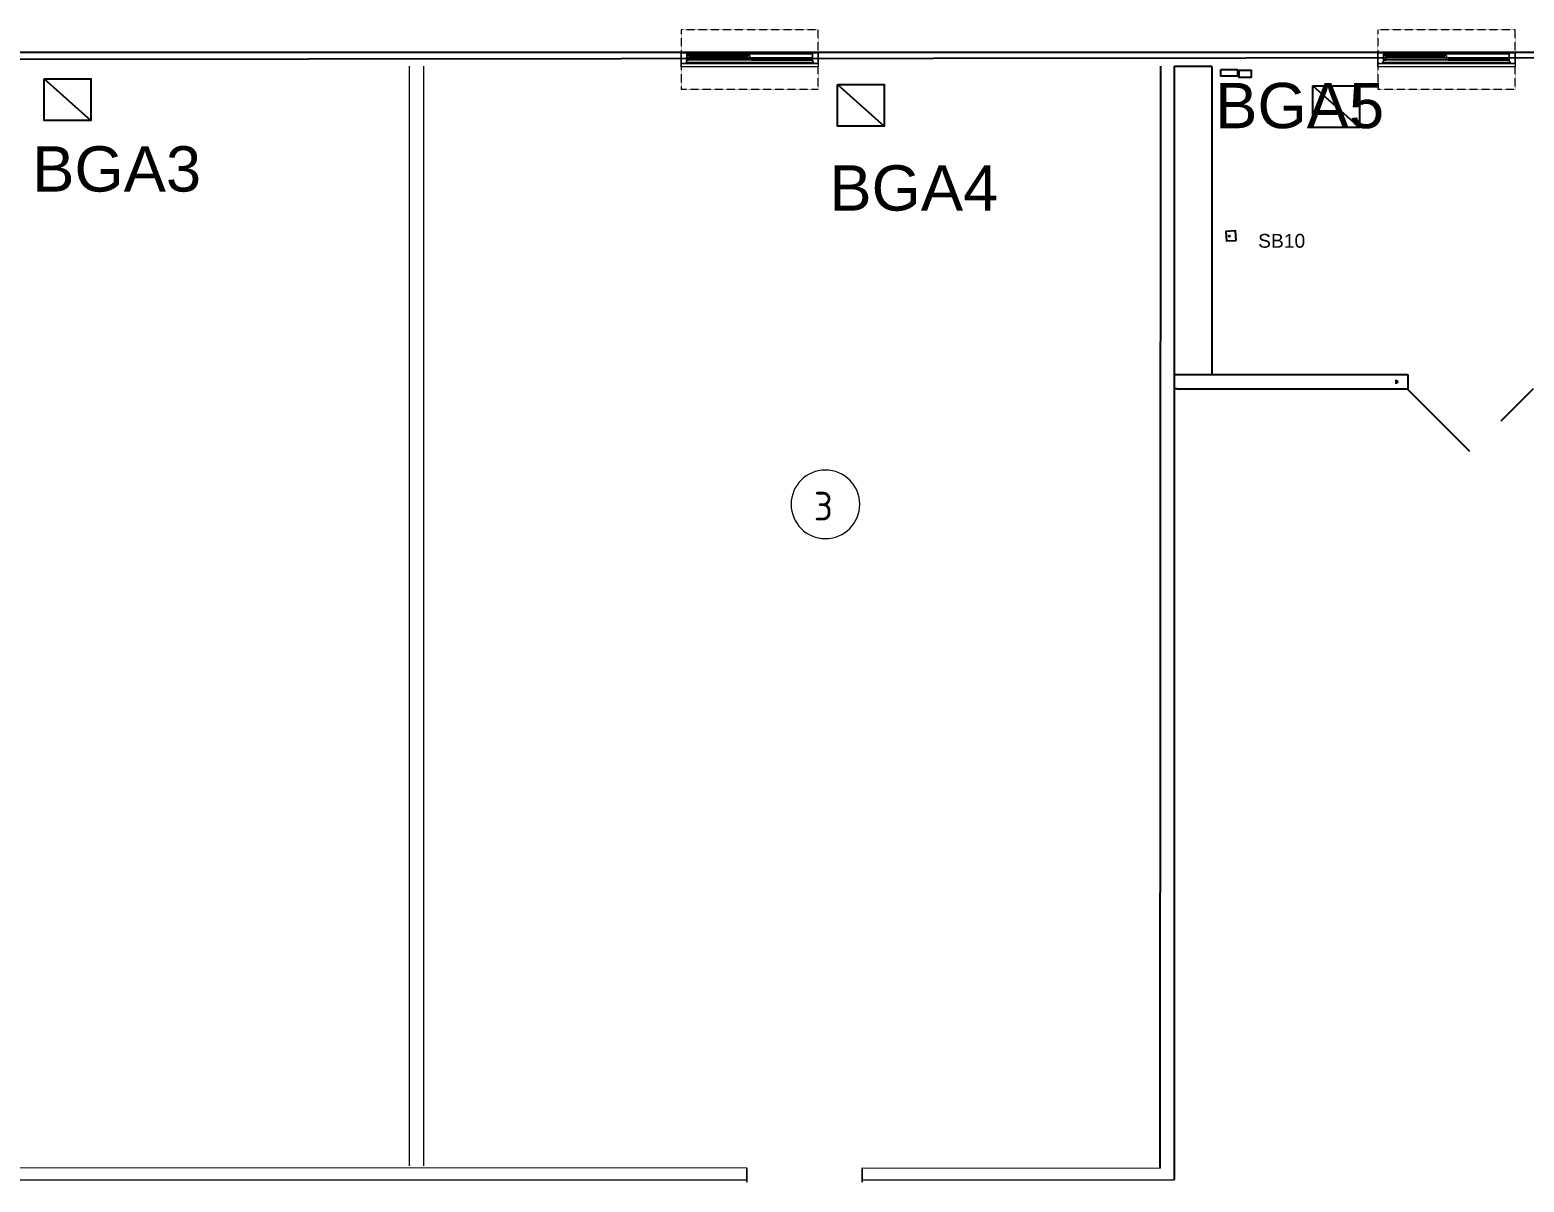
# Model space of a CAD drawing. Header units: millimetres. Extents: x -324727 to -241623, y -397163 to -324471.
# Drawn here: x -273324 to -260246, y -346930 to -336845 of the extents above; entities that cross this region are included whole.
import ezdxf

# ---------------------------------------------------------------- set-up
doc = ezdxf.new("R2010")
doc.units = ezdxf.units.MM
doc.linetypes.add('Штрих 2 х 1 мм', pattern=[3, 2, -1])
for name, color, linetype, lineweight in [('_ Окна', 7, 'Continuous', 18), ('Марки помещений', 7, 'Continuous', 18), ('Окна', 7, 'Continuous', 9), ('Стены внутренние', 7, 'Continuous', 9)]:
    doc.layers.add(name, color=color, linetype=linetype, lineweight=lineweight)
doc.layers.add('СКУД', color=210, linetype='Continuous')
doc.styles.add('GOST Common_2', font='GOST Common.ttf', dxfattribs={"height": 250})
doc.styles.get("Standard").update_dxf_attribs({"font": 'arial.ttf'})
doc.dimstyles.new('ISO-25', dxfattribs={"dimtxt": 2.5, "dimasz": 2.5, "dimexe": 1.25, "dimexo": 0.625, "dimtad": 1, "dimtxsty": 'Standard', "dimcen": 2.5, "dimadec": 0, "dimazin": 0, "dimtfac": 1, "dimtmove": 0, "dimatfit": 3, "dimfxl": 1, "dimarcsym": 0})

# ---------------------------------------------------------------- blocks, each defined once
blk = doc.blocks.new('035_Окно с передаточным окошком - 1200_h_ x 1200-5556127-АБЧ на отметке _8_100')
at = {"layer": '_ Окна', "lineweight": 9}
for p, q in [((-550, 60), (-600, 60)), ((-600, 60), (-600, -35)), ((-550, -5), (-550, 60)), ((-532, 15), (-550, 15)), ((-550, 15), (-550, -5)), ((-530, 13), (-532, 15)), ((530, 13), (-530, 13)), ((-530, 13), (-530, -3)), ((-530, -3), (-530, 13)), ((532, 15), (530, 13)), ((530, -3), (530, 13)), ((530, 13), (530, -3)), ((550, 15), (532, 15)), ((600, 60), (550, 60)), ((550, 60), (550, -5)), ((550, -5), (550, 15)), ((600, -35), (600, 60)), ((-600, -35), (-560, -35)), ((-560, -35), (-550, -5)), ((-550, -5), (-532, -5)), ((-532, -5), (-530, -3)), ((-530, -3), (530, -3)), ((530, -3), (532, -5)), ((532, -5), (550, -5)), ((550, -5), (560, -35)), ((560, -35), (600, -35))]:
    blk.add_line(p, q, dxfattribs=at)
at = {"layer": 'Окна', "color": 176, "linetype": 'Штрих 2 х 1 мм', "lineweight": 18, "true_color": 0x00007f}
for p, q in [((600, 260), (-600, 260)), ((-600, 260), (-600, -260)), ((600, -260), (600, 260)), ((-600, -260), (600, -260))]:
    blk.add_line(p, q, dxfattribs=at)
at = {"layer": 'Окна'}
for p, q in [((-600, -35), (-600, 60)), ((-600, 60), (600, 60)), ((-550, 60), (550, 60)), ((-550, 60), (550, 60)), ((-550, 50), (-550, 60)), ((-550, -5), (-550, 60)), ((-550, 60), (-550, 50)), ((550, 60), (-550, 60)), ((-550, -5), (-550, 50)), ((-550, 50), (-550, -5)), ((550, 50), (-550, 50)), ((-550, 50), (550, 50)), ((-550, 15), (-550, 35)), ((-550, 15), (-550, 35)), ((-550, 35), (0, 35)), ((0, 35), (-550, 35)), ((-550, -5), (-550, 15)), ((-550, 15), (550, 15)), ((0, 15), (-550, 15)), ((0, 15), (-550, 15)), ((-532, 35), (-18, 35)), ((-532, 35), (-530, 33)), ((-532, 35), (-530, 33)), ((-18, 35), (-532, 35)), ((-530, 17), (-532, 15)), ((-530, 17), (-532, 15)), ((-532, 15), (532, 15)), ((-532, 15), (-530, 13)), ((-18, 15), (-532, 15)), ((-532, 15), (-18, 15)), ((-530, 33), (-20, 33)), ((-20, 33), (-530, 33)), ((-530, 17), (-530, 33)), ((-530, 33), (-530, 17)), ((-20, 33), (-530, 33)), ((-530, 33), (-530, 17)), ((-530, 33), (-530, 17)), ((-530, 33), (-20, 33)), ((-530, 17), (-20, 17)), ((-20, 17), (-530, 17)), ((-530, 17), (-20, 17)), ((-20, 17), (-530, 17)), ((-530, 13), (-530, -3)), ((530, 13), (-530, 13)), ((530, 13), (-530, 13)), ((-530, 13), (-530, -3)), ((-18, 35), (-20, 33)), ((-20, 33), (-18, 35)), ((-20, 33), (-20, 17)), ((-20, 33), (-20, 17)), ((-20, 33), (-20, 17)), ((-20, 17), (-20, 33)), ((-20, 17), (-18, 15)), ((-18, 15), (-20, 17)), ((0, 15), (0, 35)), ((0, 35), (0, 15)), ((0, -5), (0, 15)), ((0, -5), (0, 15)), ((0, 15), (550, 15)), ((550, 15), (0, 15)), ((18, 15), (532, 15)), ((18, 15), (20, 13)), ((18, 15), (20, 13)), ((532, 15), (18, 15)), ((20, 13), (530, 13)), ((530, 13), (20, 13)), ((20, -3), (20, 13)), ((20, 13), (20, -3)), ((530, 13), (20, 13)), ((20, 13), (20, -3)), ((20, 13), (20, -3)), ((20, 13), (530, 13)), ((530, 13), (532, 15)), ((532, 15), (530, 13)), ((530, 13), (532, 15)), ((530, 13), (530, -3)), ((530, 13), (530, -3)), ((530, 13), (530, -3)), ((530, 13), (530, -3)), ((530, 13), (530, -3)), ((530, -3), (530, 13)), ((550, -5), (550, 60)), ((550, 60), (550, 50)), ((550, 50), (550, 60)), ((550, 50), (550, -5)), ((550, -5), (550, 50)), ((550, -5), (550, 15)), ((550, -5), (550, 15)), ((550, 15), (550, -5)), ((600, -35), (600, 60)), ((-560, -35), (-600, -35)), ((-560, -35), (-550, -5)), ((-560, -35), (-557, -25)), ((-557, -25), (-560, -35)), ((-560, -35), (560, -35)), ((560, -35), (-560, -35)), ((560, -35), (-560, -35)), ((-557, -25), (-550, -5)), ((-550, -5), (-557, -25)), ((-557, -25), (557, -25)), ((557, -25), (-557, -25)), ((-550, 0), (550, 0)), ((550, -5), (-550, -5)), ((550, -5), (-550, -5)), ((-530, -3), (-532, -5)), ((532, -5), (-532, -5)), ((-530, -3), (530, -3)), ((-530, -3), (530, -3)), ((550, -5), (0, -5)), ((550, -5), (0, -5)), ((20, -3), (18, -5)), ((20, -3), (18, -5)), ((532, -5), (18, -5)), ((18, -5), (532, -5)), ((20, -3), (530, -3)), ((530, -3), (20, -3)), ((20, -3), (530, -3)), ((530, -3), (20, -3)), ((532, -5), (530, -3)), ((530, -3), (532, -5)), ((532, -5), (530, -3)), ((560, -35), (550, -5)), ((557, -25), (550, -5)), ((550, -5), (557, -25)), ((560, -35), (557, -25)), ((557, -25), (560, -35)), ((600, -35), (560, -35))]:
    blk.add_line(p, q, dxfattribs=at)
blk = doc.blocks.new('em_Марка_Помещение - Номер-3469094-АБЧ на отметке _8_100')
at = {"layer": 'Марки помещений'}
blk.add_circle((0, 0), 3, dxfattribs=at)
blk = doc.blocks.new('*D103')
at = {"color": 0, "lineweight": -2, "transparency": 16777216}
for p, q in [((-263306, -337163), (-262978, -337163)), ((-262979, -337165), (-262979, -339859)), ((-263306, -339862), (-262978, -339862))]:
    blk.add_line(p, q, dxfattribs=at)
at = {"color": 0, "transparency": 16777216}
for points in [[(-262979, -337165), (-262978, -337165), (-262979, -337163)], [(-262979, -339859), (-262978, -339859), (-262979, -339862)]]:
    blk.add_solid(points, dxfattribs=at)
at = {"layer": 'Defpoints', "color": 0, "transparency": 16777216}
for p in [(-263307, -337163), (-263307, -339862), (-262979, -339862)]:
    blk.add_point(p, dxfattribs=at)
at = {"color": 0, "transparency": 16777216, "insert": (-262981, -338512), "char_height": 2.5, "attachment_point": 5, "rotation": 90}
blk.add_mtext('2698,81', dxfattribs=at)

msp = doc.modelspace()

# ---------------------------------------------------------------- linework, layer by layer
for p, q in [((-242153.567, -337068.735, -668.627), (-324727.003, -337162.976)), ((-242153.174, -337042.982), (-324359.086, -337042.976)), ((-269940, -337040), (-269940, -337040, -60000)), ((-263360, -337040), (-263360, -337040, -60000)), ((-263431.718, -346806.272), (-263426.992, -337162.976)), ((-263306.992, -346907.976), (-263306.992, -337162.976)), ((-263306.813, -339986.788), (-263306.813, -339861.788)), ((-263306.813, -339861.788), (-261263.797, -339861.788)), ((-261263.797, -339861.788), (-261263.797, -339986.505)), ((-263284.688, -339986.788), (-263306.813, -339986.788)), ((-263284.688, -339986.788), (-261263.149, -339986.788)), ((-261268.328, -339987.632), (-260723.856, -340532.104)), ((-260166.742, -339986.788), (-260449.584, -340269.631)), ((-263306.992, -340240), (-263306.992, -340240, 120))]:
    msp.add_line(p, q)
at = {"layer": 'СКУД'}
for p, q in [((-273198.649, -337274.85), (-272790.114, -337639.276)), ((-266256.764, -337323.27), (-265848.23, -337687.697)), ((-262094.887, -337335.201), (-261686.352, -337699.627))]:
    msp.add_line(p, q, dxfattribs=at)
for points in [[(-273198.649, -337274.85), (-272790.114, -337274.85), (-272790.114, -337639.276), (-273198.649, -337639.276)], [(-262901.519, -337190.731), (-262754.066, -337190.731), (-262754.066, -337249.291), (-262901.519, -337249.291)], [(-262738.731, -337197.641), (-262636.54, -337197.641), (-262636.54, -337262.055), (-262738.731, -337262.055)], [(-266256.764, -337323.27), (-265848.23, -337323.27), (-265848.23, -337687.697), (-266256.764, -337687.697)], [(-262094.887, -337335.201), (-261686.352, -337335.201), (-261686.352, -337699.627), (-262094.887, -337699.627)], [(-262767.549, -338688.06), (-262771.965, -338604.552), (-262855.473, -338608.968), (-262851.056, -338692.476)], [(-261349.045, -339924.496), (-261369.54, -339912.664), (-261369.54, -339936.329)]]:
    msp.add_lwpolyline(points, close=True, dxfattribs=at)
msp.add_circle((-262826.402, -338651.101), 5.73, dxfattribs=at)
at = {"layer": 'Стены внутренние'}
for p, q in [((-267623.687, -337167.976), (-267623.687, -337042.976)), ((-267623.687, -337167.976), (-267623.687, -337042.976)), ((-267623.687, -337042.976), (-266423.687, -337042.976)), ((-266423.687, -337042.976), (-266423.687, -337167.976)), ((-266423.687, -337042.976), (-266423.687, -337167.976)), ((-261525.697, -337167.976), (-261525.697, -337042.976)), ((-261525.697, -337167.976), (-261525.697, -337042.976)), ((-261525.697, -337042.976), (-260325.697, -337042.976)), ((-260325.697, -337042.976), (-260325.697, -337167.976)), ((-260325.697, -337042.976), (-260325.697, -337167.976)), ((-270002.829, -346787.976), (-270002.829, -337162.976)), ((-270002.829, -346787.976), (-270002.829, -337270.476)), ((-269877.829, -337162.976), (-269877.829, -346787.976)), ((-269877.829, -337270.476), (-269877.829, -346787.976)), ((-266423.687, -337167.976), (-267623.687, -337167.976)), ((-260325.697, -337167.976), (-261525.697, -337167.976)), ((-273502.788, -346801.337), (-267048.308, -346804.5)), ((-267048.308, -346929.5), (-267048.308, -346804.5)), ((-267048.308, -346804.5), (-267048.308, -346929.5)), ((-266038.308, -346804.5), (-266038.308, -346929.5)), ((-266038.308, -346929.5), (-266038.308, -346804.5)), ((-266038.308, -346804.995), (-263431.718, -346806.272)), ((-267048.308, -346912.976), (-273502.788, -346912.976)), ((-263306.992, -346912.976), (-266038.308, -346912.976))]:
    msp.add_line(p, q, dxfattribs=at)

# ---------------------------------------------------------------- block references
at = {"layer": 'Марки помещений', "xscale": -99.99999999999993, "yscale": 99.99999999999993, "zscale": 99.99999999999993, "rotation": 180}
msp.add_blockref('em_Марка_Помещение - Номер-3469094-АБЧ на отметке _8_100', (-266361.247, -340997.339), dxfattribs=at)
at = {"layer": 'Окна', "lineweight": 9}
for p in [(-267023.687, -337105.476), (-260925.697, -337105.476)]:
    msp.add_blockref('035_Окно с передаточным окошком - 1200_h_ x 1200-5556127-АБЧ на отметке _8_100', p, dxfattribs=at)

# ---------------------------------------------------------------- texts
at = {"layer": 'Марки помещений', "lineweight": 9, "insert": (-266463.614, -341138.834), "char_height": 250, "width": 432.91125, "attachment_point": 7, "style": 'GOST Common_2'}
msp.add_mtext('3', dxfattribs=at)
at = {"layer": 'СКУД', "attachment_point": 1}
for s, width, gutter_width, insert, char_height in [('BGA5', 937.41282, 1982.948, (-262949.312, -337309.292), 396.5895), ('BGA3', 937.41282, 1982.948, (-273303.136, -337864.04), 396.5895), ('BGA4', 937.41282, 1982.948, (-266326.461, -338030.588), 396.5895), ('SB10', 120.68866, 603.443, (-262574.327, -338631.156), 120.6887)]:
    msp.add_mtext_dynamic_manual_height_columns(s, width=width, gutter_width=gutter_width, heights=[0], dxfattribs=dict(at, insert=insert, char_height=char_height))

# ---------------------------------------------------------------- dimensions: what is measured, and where the dimension line sits
dim = msp.add_linear_dim(base=(-262978.792, -339861.788), p1=(-263306.992, -337162.976), p2=(-263306.813, -339861.788), angle=90, dimstyle='ISO-25')
dim.commit()
dim.dimension.update_dxf_attribs({"geometry": '*D103', "text_midpoint": (-262980.92, -338512.382)})

doc.saveas('drawing.dxf')
